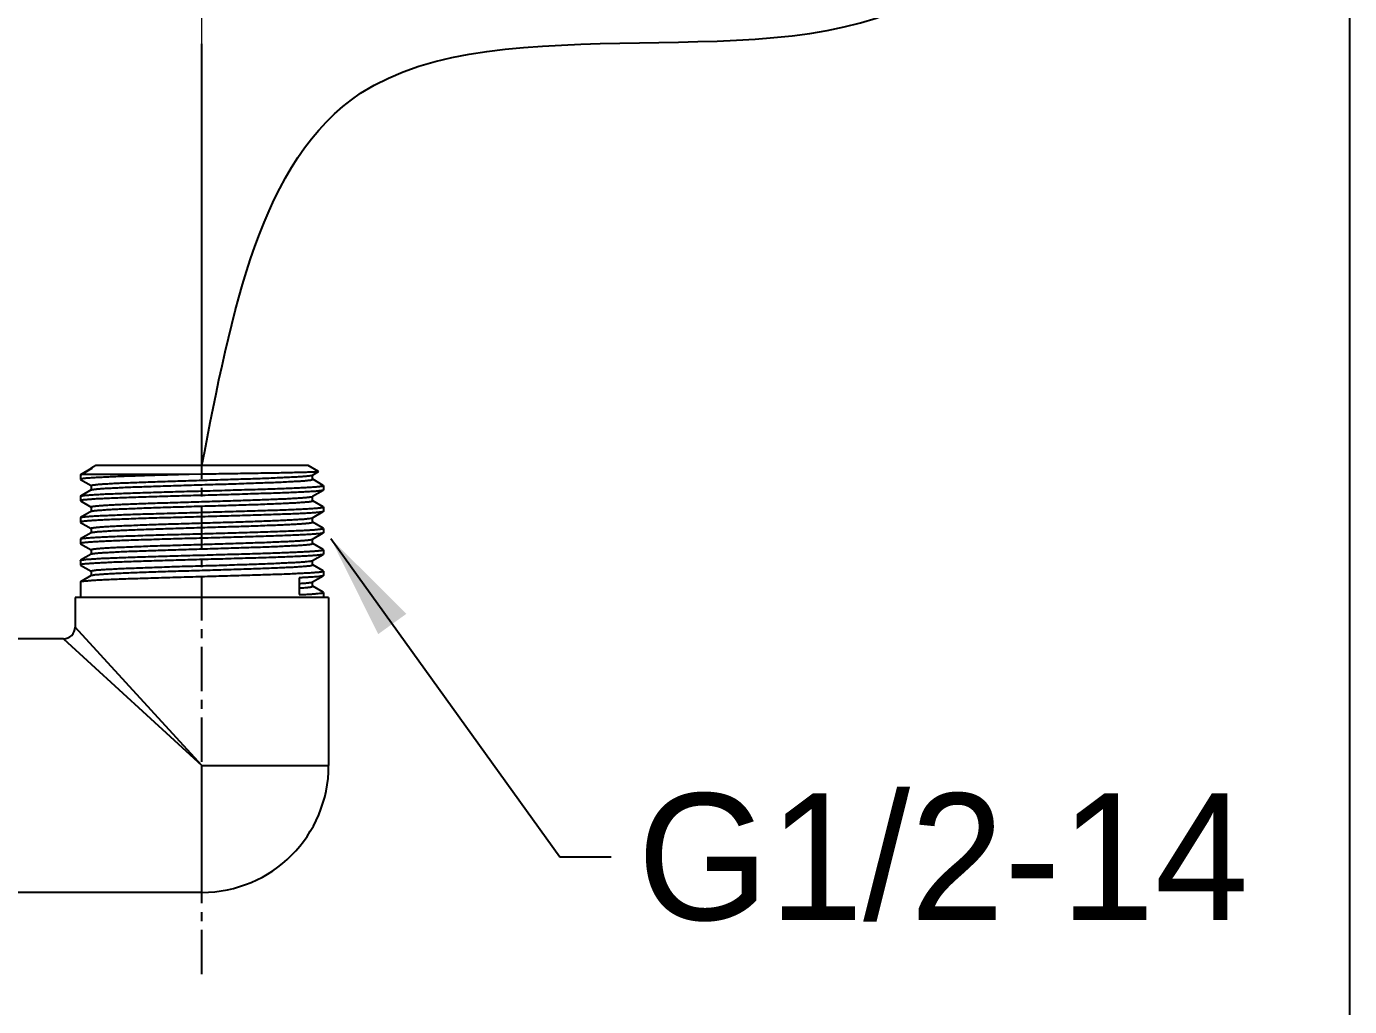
# Model space of a CAD drawing. Header units: millimetres. Extents: x 2282 to 3312, y -216 to 510.
# Drawn here: x 2913.5 to 3025.8, y 74.9 to 158 of the extents above; entities that cross this region are included whole.
import ezdxf

# ---------------------------------------------------------------- set-up
doc = ezdxf.new("R2010")
doc.units = ezdxf.units.MM
doc.linetypes.add('CENTER', pattern=[0.6, 0.375, -0.075, 0.075, -0.075])
doc.layers.add('BODY', color=7, linetype='Continuous')
doc.layers.add('标注', color=1, linetype='Continuous')
doc.styles.add('Daelim Dimension', font='')
doc.styles.get("Standard").update_dxf_attribs({"font": ''})
doc.styles.get('Daelim Dimension').set_extended_font_data('나눔고딕')
doc.styles.get('Standard').set_extended_font_data('FangSong')
doc.dimstyles.new('DEFAULT', dxfattribs={"dimscale": 2, "dimtxt": 2, "dimasz": 2, "dimexe": 0, "dimexo": 2, "dimgap": 1, "dimtad": 1, "dimdec": 1, "dimzin": 9, "dimdsep": 46, "dimtxsty": 'Daelim Dimension', "dimcen": 0.5, "dimclrd": 252, "dimclre": 252, "dimclrt": 3, "dimadec": 1, "dimazin": 0, "dimtfac": 1, "dimtdec": 1, "dimtix": 1, "dimtmove": 0, "dimatfit": 3, "dimfxl": 1, "dimtolj": 1, "dimtzin": 1, "dimlwd": 9, "dimlwe": 9, "dimarcsym": 0})
doc.dimstyles.new('ISO-25', dxfattribs={"dimscale": 0, "dimtxt": 3, "dimasz": 2.5, "dimexe": 1.25, "dimexo": 0.625, "dimtad": 1, "dimdec": 0, "dimtxsty": 'Standard', "dimcen": 2.5, "dimclrd": 1, "dimclre": 1, "dimclrt": 3, "dimadec": 0, "dimazin": 0, "dimtfac": 1, "dimtdec": 0, "dimtmove": 0, "dimatfit": 3, "dimfxl": 1, "dimarcsym": 0})

# ---------------------------------------------------------------- blocks, each defined once
blk = doc.blocks.new('*D10')
at = {"layer": 'BODY', "color": 5, "lineweight": 9, "ltscale": 0.7, "transparency": 16777216}
for p, q in [((2887.85, 155.16), (2887.85, 199.55)), ((2891.85, 199.55), (2924.4, 199.55)), ((2928.4, 142.44), (2928.4, 199.55))]:
    blk.add_line(p, q, dxfattribs=at)
at = {"layer": 'BODY', "color": 5, "ltscale": 0.7, "transparency": 16777216}
for points in [[(2891.85, 200.22), (2891.85, 198.88), (2887.85, 199.55)], [(2924.4, 200.22), (2924.4, 198.88), (2928.4, 199.55)]]:
    blk.add_solid(points, dxfattribs=at)
at = {"layer": 'Defpoints', "color": 0, "ltscale": 0.7, "transparency": 16777216}
for p in [(2928.4, 199.55), (2887.85, 151.16), (2928.4, 138.44)]:
    blk.add_point(p, dxfattribs=at)
at = {"layer": 'BODY', "color": 7, "ltscale": 0.7, "transparency": 16777216, "insert": (2908.13, 212.22), "char_height": 20, "attachment_point": 5, "style": 'Daelim Dimension'}
blk.add_mtext('\\A1;41', dxfattribs=at)
blk = doc.blocks.new('*D11')
at = {"layer": 'BODY', "color": 5, "lineweight": 9, "ltscale": 0.7, "transparency": 16777216}
for p, q in [((3021.75, 274.5), (2402.76, 274.5)), ((2402.76, 270.5), (2402.76, -75.56)), ((2428.79, -79.56), (2402.76, -79.56))]:
    blk.add_line(p, q, dxfattribs=at)
at = {"layer": 'BODY', "color": 5, "ltscale": 0.7, "transparency": 16777216}
for points in [[(2402.1, 270.5), (2403.43, 270.5), (2402.76, 274.5)], [(2402.1, -75.56), (2403.43, -75.56), (2402.76, -79.56)]]:
    blk.add_solid(points, dxfattribs=at)
at = {"layer": 'Defpoints', "color": 0, "ltscale": 0.7, "transparency": 16777216}
for p in [(3025.75, 274.5), (2402.76, -79.56), (2432.79, -79.56)]:
    blk.add_point(p, dxfattribs=at)
at = {"layer": 'BODY', "color": 7, "ltscale": 0.7, "transparency": 16777216, "insert": (2389.88, 97.47), "char_height": 20, "attachment_point": 5, "rotation": 90, "style": 'Daelim Dimension'}
blk.add_mtext('\\A1;1650', dxfattribs=at)

msp = doc.modelspace()

# ---------------------------------------------------------------- linework, layer by layer
at = {"color": 0}
msp.add_line((3025.75, 350.66), (3025.75, -79.56), dxfattribs=at)
at = {"color": 9, "linetype": 'Continuous'}
for p, q in [((2919.01, 120.54), (2918.11, 120.02)), ((2919.1, 120.57), (2918.2, 120.05)), ((2919.4, 120.8), (2919.01, 120.57)), ((2919.01, 120.57), (2919.1, 120.57)), ((2919.01, 120.57), (2919.01, 120.54)), ((2919.02, 120.55), (2919.01, 120.54)), ((2919.02, 120.55), (2919.1, 120.57)), ((2937.4, 120.8), (2919.4, 120.8)), ((2938.28, 120.29), (2937.4, 120.8)), ((2937.78, 119.99), (2938.28, 120.28)), ((2938.28, 120.29), (2938.28, 120.28)), ((2918.1, 120.01), (2918.11, 120.02)), ((2918.1, 120.01), (2918.1, 119.63)), ((2918.1, 119.63), (2918.11, 119.61)), ((2918.1, 119.63), (2918.1, 119.63)), ((2918.11, 119.61), (2919, 119.1)), ((2927.32, 120.05), (2918.2, 120.05)), ((2919.01, 119.1), (2919.01, 118.73)), ((2928.4, 120.06), (2927.32, 120.05)), ((2937.79, 119.63), (2937.79, 120)), ((2938.69, 119.12), (2937.8, 119.63)), ((2938.7, 119.1), (2938.69, 119.12)), ((2938.7, 119.1), (2938.7, 118.72)), ((2938.7, 119.1), (2938.7, 119.1)), ((2918.1, 118.2), (2918.11, 118.21)), ((2918.1, 118.2), (2918.1, 117.81)), ((2919.01, 118.73), (2918.11, 118.21)), ((2919.02, 118.73), (2919.01, 118.73)), ((2937.78, 118.18), (2937.79, 118.19)), ((2937.79, 118.19), (2938.69, 118.71)), ((2937.79, 117.81), (2937.79, 118.19)), ((2938.7, 118.72), (2938.69, 118.71)), ((2918.1, 117.81), (2918.11, 117.8)), ((2918.1, 117.81), (2918.1, 117.81)), ((2918.11, 117.8), (2919.01, 117.28)), ((2919.02, 116.92), (2918.11, 116.4)), ((2919.01, 117.29), (2919.01, 116.91)), ((2937.79, 116.37), (2938.69, 116.89)), ((2938.69, 117.3), (2937.8, 117.82)), ((2938.7, 117.29), (2938.69, 117.3)), ((2938.7, 116.91), (2938.69, 116.89)), ((2938.7, 117.29), (2938.7, 116.91)), ((2938.7, 117.29), (2938.7, 117.29)), ((2918.1, 116.38), (2918.11, 116.4)), ((2918.1, 116.38), (2918.1, 116)), ((2918.1, 116), (2918.11, 115.98)), ((2918.1, 116), (2918.1, 116)), ((2918.11, 115.98), (2919, 115.47)), ((2937.78, 116.37), (2937.79, 116.37)), ((2937.79, 116), (2937.79, 116.37)), ((2938.69, 115.49), (2937.8, 116)), ((2918.1, 114.57), (2918.11, 114.58)), ((2918.1, 114.57), (2918.1, 114.18)), ((2919.01, 115.1), (2918.11, 114.58)), ((2919.01, 115.47), (2919.01, 115.1)), ((2919.02, 115.11), (2919.01, 115.1)), ((2937.78, 114.55), (2937.79, 114.56)), ((2937.79, 114.56), (2938.69, 115.08)), ((2937.79, 114.18), (2937.79, 114.56)), ((2938.7, 115.47), (2938.69, 115.49)), ((2938.7, 115.09), (2938.69, 115.08)), ((2938.7, 115.47), (2938.7, 115.09)), ((2938.7, 115.47), (2938.7, 115.47)), ((2918.1, 114.19), (2918.1, 114.18)), ((2918.1, 114.18), (2918.11, 114.17)), ((2918.11, 114.17), (2919, 113.65)), ((2919.01, 113.66), (2919.01, 113.28)), ((2938.69, 113.67), (2937.8, 114.19)), ((2938.7, 113.66), (2938.69, 113.67)), ((2938.7, 113.66), (2938.7, 113.28)), ((2938.7, 113.66), (2938.7, 113.66)), ((2918.1, 112.75), (2918.11, 112.77)), ((2918.1, 112.75), (2918.1, 112.37)), ((2918.1, 112.37), (2918.11, 112.36)), ((2918.1, 112.37), (2918.1, 112.37)), ((2919.01, 113.28), (2918.11, 112.77)), ((2918.11, 112.36), (2919, 111.84)), ((2919.02, 113.29), (2919.01, 113.28)), ((2937.78, 112.74), (2937.79, 112.75)), ((2937.79, 112.75), (2938.69, 113.26)), ((2937.79, 112.37), (2937.79, 112.75)), ((2938.69, 111.86), (2937.8, 112.38)), ((2938.7, 113.28), (2938.69, 113.26)), ((2919.01, 111.47), (2918.11, 110.95)), ((2919.01, 111.85), (2919.01, 111.47)), ((2919.02, 111.48), (2919.01, 111.47)), ((2936.64, 111.28), (2936.64, 109.85)), ((2937.79, 110.93), (2938.69, 111.45)), ((2938.7, 111.85), (2938.69, 111.86)), ((2938.7, 111.46), (2938.69, 111.45)), ((2938.7, 111.85), (2938.7, 111.46)), ((2938.7, 111.84), (2938.7, 111.85)), ((2918.1, 110.94), (2918.11, 110.95)), ((2937.78, 110.92), (2937.79, 110.93)), ((2937.79, 110.56), (2937.79, 110.93)), ((2938.69, 110.05), (2937.8, 110.56)), ((2938.7, 110.03), (2938.69, 110.05)), ((2938.7, 110.03), (2938.7, 109.6)), ((2938.7, 110.03), (2938.7, 110.03)), ((2928.4, 95.35), (2917.65, 107.1)), ((2916.65, 106.1), (2928.4, 95.35)), ((2928.4, 95.35), (2939.15, 95.35)), ((2928.4, 84.6), (2928.4, 95.35))]:
    msp.add_line(p, q, dxfattribs=at)
at = {"color": 7, "linetype": 'Continuous'}
for p, q in [((2918.1, 110.94), (2918.1, 109.6)), ((2939.15, 109.6), (2917.65, 109.6)), ((2917.65, 109.6), (2917.65, 107.1)), ((2939.15, 109.6), (2939.15, 95.35)), ((2916.65, 106.1), (2911.85, 106.1)), ((2928.4, 84.6), (2911.9, 84.6))]:
    msp.add_line(p, q, dxfattribs=at)
for centre, radius, end in [((2916.65, 107.1), 1, 0.0001), ((2928.4, 95.35), 10.75, 0)]:
    msp.add_arc(centre, radius, 270, end, dxfattribs=at)
at = {"color": 9, "linetype": 'Continuous'}
for points, knots in [([(2938.28, 120.28), (2938.28, 120.28), (2938.27, 120.28), (2938.25, 120.27), (2938.2, 120.27), (2938.14, 120.26), (2938.04, 120.26), (2937.93, 120.25), (2937.79, 120.24), (2937.63, 120.24), (2937.38, 120.23), (2937.01, 120.21), (2936.5, 120.2), (2935.93, 120.19), (2935.28, 120.17), (2934.57, 120.16), (2933.51, 120.14), (2932.08, 120.12), (2930.28, 120.09), (2929.04, 120.07), (2928.4, 120.06)], [0, 0, 0, 0, 0.000958, 0.002475, 0.00723, 0.014301, 0.023674, 0.035324, 0.049223, 0.065337, 0.083625, 0.126559, 0.177612, 0.23629, 0.302044, 0.374273, 0.452303, 0.622877, 0.807621, 1, 1, 1, 1]), ([(2927.32, 120.05), (2926.71, 120.03), (2925.51, 120), (2924.05, 119.95), (2922.94, 119.92), (2922.17, 119.89), (2921.45, 119.87), (2920.79, 119.84), (2920.2, 119.81), (2919.67, 119.79), (2919.21, 119.76), (2918.88, 119.74), (2918.65, 119.72), (2918.51, 119.71), (2918.39, 119.7), (2918.29, 119.68), (2918.22, 119.67), (2918.16, 119.66), (2918.12, 119.65), (2918.1, 119.63), (2918.1, 119.63)], [0, 0, 0, 0, 0.199093, 0.387713, 0.476136, 0.559643, 0.637541, 0.709184, 0.773985, 0.831402, 0.880969, 0.922276, 0.939728, 0.954994, 0.968049, 0.978872, 0.987448, 0.993776, 0.997894, 1, 1, 1, 1]), ([(2918.11, 120.02), (2918.12, 120.03), (2918.15, 120.04), (2918.18, 120.05), (2918.2, 120.05)], [0, 0, 0, 0, 0.389472, 1, 1, 1, 1]), ([(2918.11, 118.21), (2918.12, 118.22), (2918.16, 118.23), (2918.22, 118.24), (2918.3, 118.25), (2918.41, 118.27), (2918.54, 118.28), (2918.76, 118.3), (2919.09, 118.32), (2919.55, 118.35), (2920.09, 118.38), (2920.71, 118.41), (2921.4, 118.43), (2922.15, 118.46), (2923.27, 118.5), (2924.77, 118.55), (2926.66, 118.6), (2928.61, 118.65), (2930.55, 118.71), (2932.14, 118.76), (2933.35, 118.79), (2934.19, 118.82), (2934.98, 118.85), (2935.71, 118.88), (2936.37, 118.9), (2936.95, 118.93), (2937.46, 118.96), (2937.83, 118.98), (2938.09, 119), (2938.24, 119.02), (2938.38, 119.03), (2938.49, 119.04), (2938.57, 119.06), (2938.64, 119.07), (2938.68, 119.08), (2938.7, 119.09), (2938.7, 119.1), (2938.7, 119.1)], [0, 0, 0, 0, 0.001881, 0.004868, 0.008982, 0.014223, 0.020582, 0.028048, 0.046233, 0.068614, 0.094988, 0.125114, 0.158711, 0.195471, 0.235051, 0.321181, 0.413916, 0.509825, 0.605354, 0.696965, 0.740234, 0.781272, 0.819696, 0.855151, 0.887308, 0.91587, 0.940573, 0.961192, 0.96991, 0.97754, 0.984065, 0.989474, 0.993758, 0.996914, 0.998957, 0.999586, 1, 1, 1, 1]), ([(2919.01, 119.1), (2919.01, 119.11), (2919.02, 119.12), (2919.03, 119.12), (2919.06, 119.14), (2919.11, 119.15), (2919.19, 119.16), (2919.29, 119.17), (2919.46, 119.19), (2919.73, 119.22), (2920.11, 119.24), (2920.57, 119.27), (2921.1, 119.3), (2921.7, 119.33), (2922.36, 119.35), (2923.08, 119.38), (2923.84, 119.41), (2924.94, 119.45), (2926.39, 119.49), (2928.16, 119.55), (2929.94, 119.6), (2931.67, 119.66), (2933.04, 119.7), (2934.07, 119.74), (2934.76, 119.77), (2935.39, 119.8), (2935.96, 119.83), (2936.46, 119.85), (2936.88, 119.88), (2937.18, 119.9), (2937.38, 119.92), (2937.51, 119.94), (2937.6, 119.95), (2937.68, 119.96), (2937.74, 119.98), (2937.77, 119.99), (2937.78, 119.99)], [0, 0, 0, 0, 0.000946, 0.001767, 0.002857, 0.005878, 0.010035, 0.015317, 0.021709, 0.037762, 0.058091, 0.082547, 0.110914, 0.142901, 0.178175, 0.216437, 0.257363, 0.30056, 0.392094, 0.48764, 0.583669, 0.676634, 0.763026, 0.80276, 0.839711, 0.87352, 0.903825, 0.930366, 0.952938, 0.97135, 0.978937, 0.985413, 0.990757, 0.994958, 0.998029, 1, 1, 1, 1]), ([(2919.02, 118.73), (2919.03, 118.74), (2919.06, 118.75), (2919.12, 118.76), (2919.2, 118.78), (2919.3, 118.79), (2919.42, 118.81), (2919.62, 118.82), (2919.93, 118.85), (2920.35, 118.88), (2920.85, 118.9), (2921.42, 118.93), (2922.05, 118.96), (2922.74, 118.99), (2923.77, 119.02), (2925.14, 119.07), (2926.87, 119.13), (2928.65, 119.18), (2930.42, 119.23), (2931.87, 119.28), (2932.97, 119.32), (2933.73, 119.35), (2934.45, 119.37), (2935.11, 119.4), (2935.71, 119.43), (2936.24, 119.46), (2936.7, 119.48), (2937.08, 119.51), (2937.34, 119.54), (2937.52, 119.56), (2937.61, 119.57), (2937.69, 119.58), (2937.74, 119.59), (2937.77, 119.6), (2937.78, 119.61), (2937.79, 119.62), (2937.79, 119.63)], [0, 0, 0, 0, 0.002015, 0.005145, 0.009403, 0.014782, 0.021272, 0.028859, 0.047258, 0.069849, 0.096474, 0.126854, 0.160665, 0.197604, 0.237352, 0.323821, 0.416775, 0.512805, 0.608343, 0.699852, 0.743008, 0.78389, 0.822155, 0.857441, 0.889377, 0.917668, 0.942075, 0.962408, 0.978483, 0.984858, 0.990097, 0.9942, 0.997177, 0.998252, 0.999062, 1, 1, 1, 1]), ([(2938.69, 118.71), (2938.68, 118.7), (2938.65, 118.69), (2938.58, 118.68), (2938.5, 118.66), (2938.39, 118.65), (2938.26, 118.63), (2938.04, 118.61), (2937.71, 118.59), (2937.25, 118.56), (2936.71, 118.54), (2936.09, 118.51), (2935.4, 118.48), (2934.65, 118.45), (2933.53, 118.42), (2932.03, 118.37), (2930.14, 118.31), (2928.19, 118.26), (2926.24, 118.21), (2924.66, 118.16), (2923.45, 118.12), (2922.61, 118.09), (2921.82, 118.07), (2921.09, 118.04), (2920.43, 118.01), (2919.85, 117.98), (2919.34, 117.96), (2918.97, 117.93), (2918.72, 117.91), (2918.56, 117.9), (2918.43, 117.89), (2918.31, 117.87), (2918.23, 117.86), (2918.16, 117.85), (2918.13, 117.83), (2918.11, 117.82), (2918.1, 117.82), (2918.1, 117.81)], [0, 0, 0, 0, 0.001887, 0.00488, 0.009002, 0.014249, 0.020615, 0.028087, 0.046285, 0.068679, 0.095065, 0.125202, 0.158811, 0.19558, 0.23517, 0.321317, 0.414063, 0.509978, 0.605507, 0.697112, 0.740375, 0.781405, 0.81982, 0.855266, 0.887411, 0.91596, 0.940651, 0.961254, 0.969965, 0.977587, 0.984104, 0.989505, 0.99378, 0.996927, 0.998963, 0.999588, 1, 1, 1, 1]), ([(2919.01, 117.29), (2919.01, 117.29), (2919.02, 117.3), (2919.03, 117.31), (2919.06, 117.32), (2919.11, 117.33), (2919.19, 117.35), (2919.29, 117.36), (2919.46, 117.38), (2919.73, 117.4), (2920.11, 117.43), (2920.57, 117.46), (2921.1, 117.49), (2921.69, 117.51), (2922.35, 117.54), (2923.07, 117.57), (2923.84, 117.6), (2924.94, 117.63), (2926.38, 117.68), (2928.15, 117.73), (2929.94, 117.79), (2931.66, 117.84), (2933.04, 117.89), (2934.06, 117.93), (2934.75, 117.96), (2935.38, 117.98), (2935.95, 118.01), (2936.45, 118.04), (2936.87, 118.07), (2937.18, 118.09), (2937.38, 118.11), (2937.5, 118.12), (2937.6, 118.14), (2937.68, 118.15), (2937.74, 118.16), (2937.77, 118.17), (2937.78, 118.18)], [0, 0, 0, 0, 0.000938, 0.00175, 0.002828, 0.005819, 0.009939, 0.015193, 0.021576, 0.037653, 0.05798, 0.082381, 0.110689, 0.142639, 0.177917, 0.216166, 0.257039, 0.300193, 0.391688, 0.487202, 0.583209, 0.676153, 0.762606, 0.802344, 0.839288, 0.873111, 0.90349, 0.930107, 0.952697, 0.971113, 0.978713, 0.985215, 0.9906, 0.994858, 0.997986, 1, 1, 1, 1]), ([(2938.69, 116.89), (2938.68, 116.88), (2938.65, 116.87), (2938.59, 116.86), (2938.5, 116.85), (2938.4, 116.83), (2938.27, 116.82), (2938.05, 116.8), (2937.72, 116.78), (2937.26, 116.75), (2936.72, 116.72), (2936.1, 116.69), (2935.41, 116.67), (2934.65, 116.64), (2933.54, 116.6), (2932.04, 116.56), (2930.15, 116.5), (2928.19, 116.45), (2926.25, 116.39), (2924.67, 116.35), (2923.46, 116.31), (2922.61, 116.28), (2921.82, 116.25), (2921.09, 116.22), (2920.43, 116.2), (2919.85, 116.17), (2919.34, 116.14), (2918.97, 116.12), (2918.72, 116.1), (2918.56, 116.09), (2918.43, 116.07), (2918.32, 116.06), (2918.23, 116.04), (2918.16, 116.03), (2918.13, 116.02), (2918.11, 116.01), (2918.1, 116), (2918.1, 116)], [0, 0, 0, 0, 0.001869, 0.004844, 0.008946, 0.014176, 0.020524, 0.02798, 0.046146, 0.068513, 0.094875, 0.124992, 0.158583, 0.19534, 0.23492, 0.321057, 0.413808, 0.509738, 0.605292, 0.696928, 0.740209, 0.781258, 0.819692, 0.855156, 0.887319, 0.915886, 0.940593, 0.961211, 0.969929, 0.977558, 0.984082, 0.989488, 0.993769, 0.996921, 0.998961, 0.999588, 1, 1, 1, 1]), ([(2918.11, 116.4), (2918.12, 116.4), (2918.16, 116.41), (2918.22, 116.43), (2918.3, 116.44), (2918.41, 116.45), (2918.54, 116.47), (2918.76, 116.49), (2919.09, 116.51), (2919.55, 116.54), (2920.09, 116.56), (2920.71, 116.59), (2921.4, 116.62), (2922.16, 116.65), (2923.27, 116.69), (2924.77, 116.73), (2926.66, 116.79), (2928.61, 116.84), (2930.56, 116.9), (2932.14, 116.94), (2933.35, 116.98), (2934.19, 117.01), (2934.98, 117.03), (2935.71, 117.06), (2936.37, 117.09), (2936.96, 117.12), (2937.46, 117.14), (2937.83, 117.17), (2938.09, 117.19), (2938.24, 117.2), (2938.38, 117.22), (2938.49, 117.23), (2938.57, 117.24), (2938.64, 117.26), (2938.68, 117.27), (2938.7, 117.28), (2938.7, 117.28), (2938.7, 117.29)], [0, 0, 0, 0, 0.001891, 0.004887, 0.009012, 0.014263, 0.020632, 0.028107, 0.04631, 0.06871, 0.095101, 0.125243, 0.158856, 0.195629, 0.235222, 0.321373, 0.41412, 0.510035, 0.605562, 0.697162, 0.740422, 0.781449, 0.819861, 0.855302, 0.887444, 0.915989, 0.940674, 0.961274, 0.969982, 0.977602, 0.984116, 0.989515, 0.993788, 0.996934, 0.998968, 0.999592, 1, 1, 1, 1]), ([(2919.02, 116.92), (2919.03, 116.93), (2919.06, 116.94), (2919.12, 116.95), (2919.2, 116.96), (2919.3, 116.98), (2919.42, 116.99), (2919.62, 117.01), (2919.93, 117.03), (2920.35, 117.06), (2920.85, 117.09), (2921.42, 117.12), (2922.05, 117.14), (2922.74, 117.17), (2923.77, 117.21), (2925.14, 117.26), (2926.86, 117.31), (2928.65, 117.37), (2930.42, 117.42), (2931.86, 117.47), (2932.96, 117.5), (2933.73, 117.53), (2934.45, 117.56), (2935.11, 117.59), (2935.71, 117.62), (2936.24, 117.64), (2936.69, 117.67), (2937.07, 117.7), (2937.34, 117.72), (2937.51, 117.74), (2937.61, 117.75), (2937.69, 117.77), (2937.74, 117.78), (2937.77, 117.79), (2937.78, 117.8), (2937.79, 117.81), (2937.79, 117.81)], [0, 0, 0, 0, 0.002002, 0.005116, 0.009364, 0.014744, 0.021246, 0.028857, 0.04731, 0.06991, 0.09649, 0.12685, 0.160679, 0.197637, 0.237375, 0.323779, 0.416718, 0.512707, 0.608198, 0.699678, 0.742844, 0.783729, 0.82196, 0.857222, 0.889185, 0.917519, 0.94195, 0.96226, 0.97832, 0.984715, 0.989994, 0.994139, 0.997148, 0.998235, 0.999054, 1, 1, 1, 1]), ([(2919.01, 115.47), (2919.01, 115.48), (2919.02, 115.49), (2919.03, 115.5), (2919.06, 115.51), (2919.11, 115.52), (2919.19, 115.53), (2919.28, 115.54), (2919.45, 115.56), (2919.71, 115.59), (2920.08, 115.61), (2920.53, 115.64), (2921.05, 115.67), (2921.63, 115.7), (2922.28, 115.72), (2922.98, 115.75), (2923.73, 115.78), (2924.81, 115.82), (2926.23, 115.86), (2927.98, 115.92), (2929.74, 115.97), (2931.46, 116.02), (2933.06, 116.08), (2934.3, 116.12), (2935.2, 116.16), (2935.78, 116.19), (2936.29, 116.22), (2936.74, 116.24), (2937.11, 116.27), (2937.4, 116.3), (2937.59, 116.32), (2937.7, 116.34), (2937.74, 116.35), (2937.75, 116.36)], [0, 0, 0, 0, 0.00093, 0.001732, 0.002795, 0.005731, 0.009763, 0.014892, 0.021112, 0.036784, 0.056666, 0.080567, 0.108269, 0.139536, 0.174086, 0.211596, 0.251728, 0.294129, 0.38416, 0.478426, 0.573521, 0.666002, 0.752527, 0.829962, 0.864385, 0.895512, 0.923072, 0.946816, 0.966528, 0.982033, 0.99321, 0.997154, 1, 1, 1, 1]), ([(2919.02, 115.11), (2919.03, 115.11), (2919.06, 115.12), (2919.12, 115.14), (2919.2, 115.15), (2919.3, 115.16), (2919.42, 115.18), (2919.62, 115.2), (2919.93, 115.22), (2920.35, 115.25), (2920.85, 115.28), (2921.42, 115.3), (2922.05, 115.33), (2922.74, 115.36), (2923.77, 115.4), (2925.14, 115.44), (2926.86, 115.5), (2928.65, 115.55), (2930.42, 115.61), (2931.87, 115.65), (2932.97, 115.69), (2933.73, 115.72), (2934.45, 115.75), (2935.11, 115.77), (2935.71, 115.8), (2936.24, 115.83), (2936.7, 115.86), (2937.08, 115.88), (2937.34, 115.91), (2937.51, 115.93), (2937.61, 115.94), (2937.69, 115.95), (2937.74, 115.97), (2937.77, 115.98), (2937.78, 115.98), (2937.79, 115.99), (2937.79, 116)], [0, 0, 0, 0, 0.002011, 0.005128, 0.009367, 0.014729, 0.021207, 0.028789, 0.047215, 0.069839, 0.096441, 0.126784, 0.160599, 0.197559, 0.237319, 0.323768, 0.416727, 0.512759, 0.608294, 0.699795, 0.742961, 0.78386, 0.82212, 0.857385, 0.889317, 0.917631, 0.942066, 0.962393, 0.978427, 0.984792, 0.990039, 0.994161, 0.997158, 0.998241, 0.999057, 1, 1, 1, 1]), ([(2937.75, 116.36), (2937.76, 116.36), (2937.77, 116.36), (2937.77, 116.36), (2937.78, 116.37)], [0, 0, 0, 0, 0.29298, 1, 1, 1, 1]), ([(2938.69, 115.08), (2938.68, 115.07), (2938.65, 115.06), (2938.59, 115.05), (2938.5, 115.03), (2938.39, 115.02), (2938.26, 115.01), (2938.04, 114.99), (2937.72, 114.96), (2937.26, 114.94), (2936.71, 114.91), (2936.1, 114.88), (2935.41, 114.85), (2934.65, 114.83), (2933.53, 114.79), (2932.03, 114.74), (2930.14, 114.69), (2928.19, 114.63), (2926.25, 114.58), (2924.66, 114.53), (2923.46, 114.49), (2922.61, 114.47), (2921.82, 114.44), (2921.09, 114.41), (2920.43, 114.38), (2919.85, 114.36), (2919.34, 114.33), (2918.97, 114.3), (2918.72, 114.28), (2918.56, 114.27), (2918.43, 114.26), (2918.32, 114.24), (2918.23, 114.23), (2918.16, 114.22), (2918.13, 114.21), (2918.11, 114.2), (2918.1, 114.19), (2918.1, 114.19)], [0, 0, 0, 0, 0.001879, 0.004865, 0.008978, 0.014218, 0.020575, 0.02804, 0.046224, 0.068605, 0.094979, 0.125106, 0.158705, 0.195467, 0.23505, 0.321189, 0.413933, 0.50985, 0.605385, 0.697003, 0.740274, 0.781312, 0.819736, 0.855191, 0.887345, 0.915904, 0.940604, 0.961218, 0.969934, 0.977561, 0.984083, 0.989488, 0.993768, 0.996919, 0.998959, 0.999586, 1, 1, 1, 1]), ([(2918.11, 114.58), (2918.12, 114.59), (2918.16, 114.6), (2918.22, 114.61), (2918.3, 114.63), (2918.41, 114.64), (2918.54, 114.65), (2918.76, 114.67), (2919.09, 114.7), (2919.55, 114.72), (2920.09, 114.75), (2920.71, 114.78), (2921.4, 114.81), (2922.15, 114.83), (2923.27, 114.87), (2924.77, 114.92), (2926.66, 114.97), (2928.61, 115.03), (2930.56, 115.08), (2932.14, 115.13), (2933.35, 115.17), (2934.19, 115.19), (2934.98, 115.22), (2935.71, 115.25), (2936.37, 115.28), (2936.96, 115.3), (2937.46, 115.33), (2937.83, 115.35), (2938.09, 115.37), (2938.24, 115.39), (2938.38, 115.4), (2938.49, 115.42), (2938.57, 115.43), (2938.64, 115.44), (2938.68, 115.45), (2938.7, 115.46), (2938.7, 115.47), (2938.7, 115.47)], [0, 0, 0, 0, 0.001879, 0.004863, 0.008976, 0.014215, 0.020573, 0.028037, 0.04622, 0.068601, 0.094976, 0.125103, 0.158704, 0.195467, 0.235053, 0.321196, 0.413944, 0.509866, 0.605407, 0.697027, 0.740298, 0.781335, 0.819758, 0.855212, 0.887365, 0.915923, 0.940621, 0.961232, 0.969946, 0.977572, 0.984092, 0.989496, 0.993774, 0.996924, 0.998962, 0.999588, 1, 1, 1, 1]), ([(2919.01, 113.66), (2919.01, 113.67), (2919.02, 113.68), (2919.03, 113.68), (2919.06, 113.69), (2919.11, 113.7), (2919.19, 113.72), (2919.29, 113.73), (2919.46, 113.75), (2919.73, 113.78), (2920.11, 113.8), (2920.56, 113.83), (2921.09, 113.86), (2921.69, 113.88), (2922.35, 113.91), (2923.07, 113.94), (2923.83, 113.97), (2924.94, 114.01), (2926.38, 114.05), (2928.15, 114.11), (2929.94, 114.16), (2931.66, 114.22), (2933.04, 114.26), (2934.06, 114.3), (2934.75, 114.33), (2935.38, 114.36), (2935.95, 114.38), (2936.45, 114.41), (2936.88, 114.44), (2937.18, 114.46), (2937.38, 114.48), (2937.5, 114.5), (2937.6, 114.51), (2937.68, 114.52), (2937.74, 114.54), (2937.77, 114.55), (2937.78, 114.55)], [0, 0, 0, 0, 0.000942, 0.001758, 0.00284, 0.005828, 0.009936, 0.015167, 0.021519, 0.037549, 0.05787, 0.082282, 0.110583, 0.142521, 0.177775, 0.216022, 0.256926, 0.300095, 0.391592, 0.487142, 0.583181, 0.676162, 0.762616, 0.802394, 0.839366, 0.873175, 0.90353, 0.930153, 0.952775, 0.971196, 0.978787, 0.985276, 0.990647, 0.994888, 0.997997, 1, 1, 1, 1]), ([(2918.11, 112.77), (2918.12, 112.77), (2918.16, 112.78), (2918.22, 112.8), (2918.3, 112.81), (2918.41, 112.82), (2918.54, 112.84), (2918.76, 112.86), (2919.08, 112.88), (2919.54, 112.91), (2920.08, 112.94), (2920.7, 112.96), (2921.39, 112.99), (2922.15, 113.02), (2923.26, 113.06), (2924.77, 113.1), (2926.65, 113.16), (2928.61, 113.21), (2930.55, 113.27), (2932.14, 113.31), (2933.34, 113.35), (2934.19, 113.38), (2934.98, 113.41), (2935.71, 113.43), (2936.37, 113.46), (2936.95, 113.49), (2937.46, 113.52), (2937.83, 113.54), (2938.09, 113.56), (2938.24, 113.57), (2938.38, 113.59), (2938.49, 113.6), (2938.57, 113.61), (2938.64, 113.63), (2938.68, 113.64), (2938.7, 113.65), (2938.7, 113.66), (2938.7, 113.66)], [0, 0, 0, 0, 0.001867, 0.004839, 0.00894, 0.014167, 0.020513, 0.027966, 0.046128, 0.06849, 0.094848, 0.12496, 0.158548, 0.195302, 0.23488, 0.321015, 0.413763, 0.509691, 0.605246, 0.696885, 0.740168, 0.781217, 0.819653, 0.855119, 0.887285, 0.915856, 0.940567, 0.961191, 0.969911, 0.977543, 0.984069, 0.989478, 0.993761, 0.996916, 0.998959, 0.999587, 1, 1, 1, 1]), ([(2919.02, 113.29), (2919.03, 113.3), (2919.06, 113.31), (2919.12, 113.32), (2919.2, 113.34), (2919.3, 113.35), (2919.42, 113.36), (2919.62, 113.38), (2919.92, 113.41), (2920.35, 113.43), (2920.85, 113.46), (2921.41, 113.49), (2922.05, 113.52), (2922.74, 113.54), (2923.76, 113.58), (2925.14, 113.63), (2926.86, 113.68), (2928.65, 113.74), (2930.42, 113.79), (2931.86, 113.84), (2932.96, 113.88), (2933.73, 113.9), (2934.45, 113.93), (2935.11, 113.96), (2935.71, 113.99), (2936.24, 114.02), (2936.7, 114.04), (2937.08, 114.07), (2937.34, 114.09), (2937.51, 114.11), (2937.61, 114.13), (2937.69, 114.14), (2937.74, 114.15), (2937.77, 114.16), (2937.78, 114.17), (2937.79, 114.18), (2937.79, 114.18)], [0, 0, 0, 0, 0.002002, 0.005103, 0.009325, 0.01467, 0.021135, 0.028715, 0.047133, 0.069734, 0.096315, 0.12666, 0.160468, 0.197414, 0.237173, 0.323625, 0.416594, 0.512644, 0.608197, 0.699724, 0.742895, 0.783809, 0.822087, 0.857355, 0.889292, 0.917622, 0.942068, 0.962388, 0.978427, 0.9848, 0.990053, 0.994174, 0.997165, 0.998244, 0.999058, 1, 1, 1, 1]), ([(2938.69, 113.26), (2938.68, 113.26), (2938.65, 113.25), (2938.59, 113.23), (2938.5, 113.22), (2938.4, 113.21), (2938.27, 113.19), (2938.05, 113.17), (2937.72, 113.15), (2937.26, 113.12), (2936.72, 113.09), (2936.1, 113.07), (2935.41, 113.04), (2934.65, 113.01), (2933.54, 112.97), (2932.04, 112.93), (2930.15, 112.87), (2928.2, 112.82), (2926.25, 112.76), (2924.67, 112.72), (2923.46, 112.68), (2922.61, 112.65), (2921.82, 112.62), (2921.1, 112.6), (2920.44, 112.57), (2919.85, 112.54), (2919.34, 112.51), (2918.97, 112.49), (2918.72, 112.47), (2918.56, 112.46), (2918.43, 112.44), (2918.32, 112.43), (2918.23, 112.42), (2918.16, 112.4), (2918.13, 112.39), (2918.11, 112.38), (2918.1, 112.38), (2918.1, 112.37)], [0, 0, 0, 0, 0.001869, 0.004843, 0.008946, 0.014175, 0.020522, 0.027977, 0.046142, 0.068506, 0.094865, 0.124979, 0.158567, 0.19532, 0.234897, 0.321029, 0.413774, 0.509696, 0.605245, 0.696879, 0.74016, 0.781209, 0.819643, 0.855109, 0.887275, 0.915845, 0.940557, 0.961182, 0.969903, 0.977535, 0.984062, 0.989473, 0.993757, 0.996913, 0.998957, 0.999586, 1, 1, 1, 1]), ([(2919.01, 111.85), (2919.01, 111.85), (2919.02, 111.86), (2919.03, 111.87), (2919.06, 111.88), (2919.11, 111.89), (2919.19, 111.9), (2919.28, 111.92), (2919.45, 111.94), (2919.72, 111.96), (2920.09, 111.99), (2920.55, 112.01), (2921.07, 112.04), (2921.66, 112.07), (2922.32, 112.1), (2923.03, 112.12), (2923.79, 112.15), (2924.88, 112.19), (2926.31, 112.24), (2928.07, 112.29), (2929.84, 112.34), (2931.57, 112.4), (2933.17, 112.45), (2934.41, 112.5), (2935.3, 112.54), (2935.87, 112.57), (2936.38, 112.59), (2936.81, 112.62), (2937.17, 112.65), (2937.41, 112.67), (2937.57, 112.69), (2937.66, 112.7), (2937.72, 112.72), (2937.76, 112.73), (2937.77, 112.73)], [0, 0, 0, 0, 0.000935, 0.001741, 0.00281, 0.005766, 0.009833, 0.015016, 0.021312, 0.037176, 0.057277, 0.081444, 0.109472, 0.141089, 0.176003, 0.213907, 0.254451, 0.297254, 0.388064, 0.483013, 0.578611, 0.671363, 0.757858, 0.834933, 0.869033, 0.899764, 0.92683, 0.949972, 0.969008, 0.983769, 0.989497, 0.994107, 0.997604, 1, 1, 1, 1]), ([(2919.02, 111.48), (2919.03, 111.48), (2919.06, 111.5), (2919.12, 111.51), (2919.2, 111.52), (2919.3, 111.54), (2919.42, 111.55), (2919.62, 111.57), (2919.93, 111.59), (2920.35, 111.62), (2920.85, 111.65), (2921.42, 111.68), (2922.05, 111.7), (2922.74, 111.73), (2923.77, 111.77), (2925.14, 111.82), (2926.87, 111.87), (2928.65, 111.92), (2930.42, 111.98), (2931.87, 112.03), (2932.97, 112.06), (2933.73, 112.09), (2934.45, 112.12), (2935.11, 112.15), (2935.71, 112.17), (2936.24, 112.2), (2936.7, 112.23), (2937.08, 112.26), (2937.34, 112.28), (2937.52, 112.3), (2937.61, 112.31), (2937.69, 112.33), (2937.74, 112.34), (2937.77, 112.35), (2937.78, 112.36), (2937.79, 112.36), (2937.79, 112.37)], [0, 0, 0, 0, 0.002006, 0.005114, 0.009347, 0.014709, 0.021194, 0.028786, 0.047215, 0.06983, 0.096444, 0.126805, 0.16062, 0.197583, 0.237362, 0.323825, 0.416811, 0.512859, 0.60841, 0.699915, 0.743082, 0.783989, 0.822246, 0.857495, 0.889427, 0.91774, 0.942152, 0.962461, 0.978492, 0.984852, 0.990085, 0.994189, 0.99717, 0.998248, 0.99906, 1, 1, 1, 1]), ([(2937.77, 112.73), (2937.77, 112.73), (2937.77, 112.74), (2937.78, 112.74), (2937.78, 112.74)], [0, 0, 0, 0, 0.27228, 1, 1, 1, 1]), ([(2918.11, 110.95), (2918.12, 110.96), (2918.16, 110.97), (2918.22, 110.98), (2918.3, 111), (2918.41, 111.01), (2918.54, 111.02), (2918.76, 111.04), (2919.09, 111.07), (2919.55, 111.1), (2920.09, 111.12), (2920.71, 111.15), (2921.4, 111.18), (2922.15, 111.21), (2923.27, 111.24), (2924.77, 111.29), (2926.66, 111.34), (2928.61, 111.4), (2930.55, 111.45), (2932.14, 111.5), (2933.35, 111.54), (2934.19, 111.57), (2934.98, 111.59), (2935.71, 111.62), (2936.37, 111.65), (2936.95, 111.68), (2937.46, 111.7), (2937.83, 111.73), (2938.09, 111.75), (2938.24, 111.76), (2938.38, 111.77), (2938.49, 111.79), (2938.57, 111.8), (2938.64, 111.81), (2938.68, 111.83), (2938.7, 111.84), (2938.7, 111.84), (2938.7, 111.84)], [0, 0, 0, 0, 0.001877, 0.004859, 0.00897, 0.014206, 0.020561, 0.028023, 0.046201, 0.068577, 0.094946, 0.125068, 0.158662, 0.19542, 0.235, 0.321135, 0.413876, 0.50979, 0.605326, 0.696947, 0.74022, 0.781261, 0.819688, 0.855146, 0.887305, 0.915869, 0.940575, 0.961194, 0.969913, 0.977543, 0.984068, 0.989477, 0.99376, 0.996914, 0.998956, 0.999585, 1, 1, 1, 1]), ([(2938.69, 111.45), (2938.68, 111.44), (2938.66, 111.44), (2938.62, 111.43), (2938.56, 111.42), (2938.46, 111.4), (2938.31, 111.38), (2938.07, 111.36), (2937.79, 111.34), (2937.45, 111.32), (2937.06, 111.3), (2936.79, 111.28), (2936.64, 111.28)], [0, 0, 0, 0, 0.01349, 0.033522, 0.060259, 0.093746, 0.180841, 0.294424, 0.433945, 0.598693, 0.787793, 1, 1, 1, 1]), ([(2936.64, 109.85), (2936.8, 109.85), (2937.09, 109.87), (2937.5, 109.89), (2937.85, 109.91), (2938.14, 109.94), (2938.34, 109.96), (2938.48, 109.97), (2938.55, 109.98), (2938.61, 109.99), (2938.66, 110.01), (2938.69, 110.02), (2938.7, 110.03), (2938.7, 110.03)], [0, 0, 0, 0, 0.224109, 0.42195, 0.59205, 0.733405, 0.84519, 0.889803, 0.926813, 0.956182, 0.977948, 0.99229, 1, 1, 1, 1]), ([(2936.65, 110.8), (2936.8, 110.81), (2937.01, 110.82), (2937.27, 110.84), (2937.43, 110.86), (2937.56, 110.87), (2937.66, 110.89), (2937.73, 110.9), (2937.77, 110.92), (2937.78, 110.92)], [0, 0, 0, 0, 0.394115, 0.556035, 0.693894, 0.807348, 0.896174, 0.960264, 1, 1, 1, 1]), ([(2936.65, 110.41), (2936.74, 110.42), (2936.91, 110.43), (2937.14, 110.45), (2937.33, 110.46), (2937.49, 110.48), (2937.62, 110.5), (2937.71, 110.52), (2937.76, 110.53), (2937.79, 110.54), (2937.79, 110.55), (2937.79, 110.56)], [0, 0, 0, 0, 0.227713, 0.426958, 0.597062, 0.737415, 0.847625, 0.927452, 0.977102, 0.991268, 1, 1, 1, 1])]:
    msp.add_open_spline(points, degree=3, knots=knots, dxfattribs=at)
at = {"layer": '标注', "linetype": 'CENTER', "ltscale": 10}
msp.add_line((2928.4, 77.67), (2928.4, 138.44), dxfattribs=at)
at = {"layer": '标注'}
msp.add_lwpolyline([(2928.4, 120.8), (2928.4, 156.58)], dxfattribs=at)
msp.add_spline([(2928.4, 120.8), (2941.86, 152.37), (2989.25, 160.4), (3003.01, 199.85)], degree=3, dxfattribs=at)

# ---------------------------------------------------------------- texts
at = {"layer": '标注', "color": 3, "insert": (2965.34, 92.99), "char_height": 10.734, "width": 192.104, "attachment_point": 1, "style": 'Daelim Dimension'}
msp.add_mtext('G1/2-14', dxfattribs=at)

# ---------------------------------------------------------------- dimensions: what is measured, and where the dimension line sits
at = {"layer": 'BODY', "ltscale": 0.7}
dim = msp.add_linear_dim(base=(2402.76, -79.56), p1=(3025.75, 274.5), p2=(2432.79, -79.56), angle=90, text='1650', dimstyle='DEFAULT', override={"dimtxt": 10, "dimclrd": 5, "dimclre": 5, "dimclrt": 7}, dxfattribs=at)
dim.commit()
dim.dimension.update_dxf_attribs({"geometry": '*D11', "text_midpoint": (2389.88, 97.47)})
dim = msp.add_linear_dim(base=(2928.4, 199.55), p1=(2887.85, 151.16), p2=(2928.4, 138.44), text='41', dimstyle='DEFAULT', override={"dimtxt": 10, "dimclrd": 5, "dimclre": 5, "dimclrt": 7}, dxfattribs=at)
dim.commit()
dim.dimension.update_dxf_attribs({"geometry": '*D10', "text_midpoint": (2908.13, 212.22)})

# ---------------------------------------------------------------- leaders
at = {"layer": '标注', "annotation_type": 0, "has_hookline": 1, "hookline_direction": 0, "text_width": 59.09}
msp.add_leader([(2939.32, 114.62), (2958.75, 87.62), (2963.11, 87.62)], dimstyle='ISO-25', override={"dimscale": 3.577867, "dimtad": 0}, dxfattribs=at)

doc.saveas('drawing.dxf')
